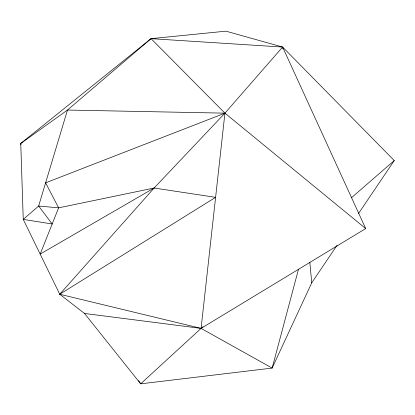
<?xml version="1.0" encoding="UTF-8"?>
<svg xmlns="http://www.w3.org/2000/svg" width="415" height="415" viewBox="0 0 415 415"><rect width="100%" height="100%" fill="white"/><g stroke="black" fill="none" stroke-linecap="round" stroke-linejoin="round"><path stroke-width="0.62" d="M84.52 313.465L201.083 328.384L365.693 228.572L282.615 47.051L225.952 31.167L151.044 38.657L20.75 143.46L23.25 219.39L59.739 294.251L84.52 313.465L140.685 383.834L201.083 328.384L224.935 113.155L282.615 47.051L394.25 160.564L358.43 213.637M298.51 269.221L272.147 368.079L140.685 383.834L138.6 380.56M337.084 245.265L311.753 282.791L272.147 368.079L201.083 328.384L59.739 294.251L154.126 188.026L224.935 113.155L365.693 228.572M201.083 328.384L203.034 326.688M351.287 197.888L394.25 160.564M282.864 48.98L282.615 47.051L151.044 38.657L67.479 110.042L20.75 143.46L20.973 144.736M59.739 294.251L215.608 197.343L154.126 188.026L58.624 207.848L38.637 206.022L23.25 219.39L52.181 223.991L38.637 206.022L67.479 110.042L224.935 113.155L151.044 38.657M154.126 188.026L40.177 254.084L58.624 207.848L45.603 182.839L224.935 113.155M309.823 262.306L311.753 282.791"/></g></svg>
